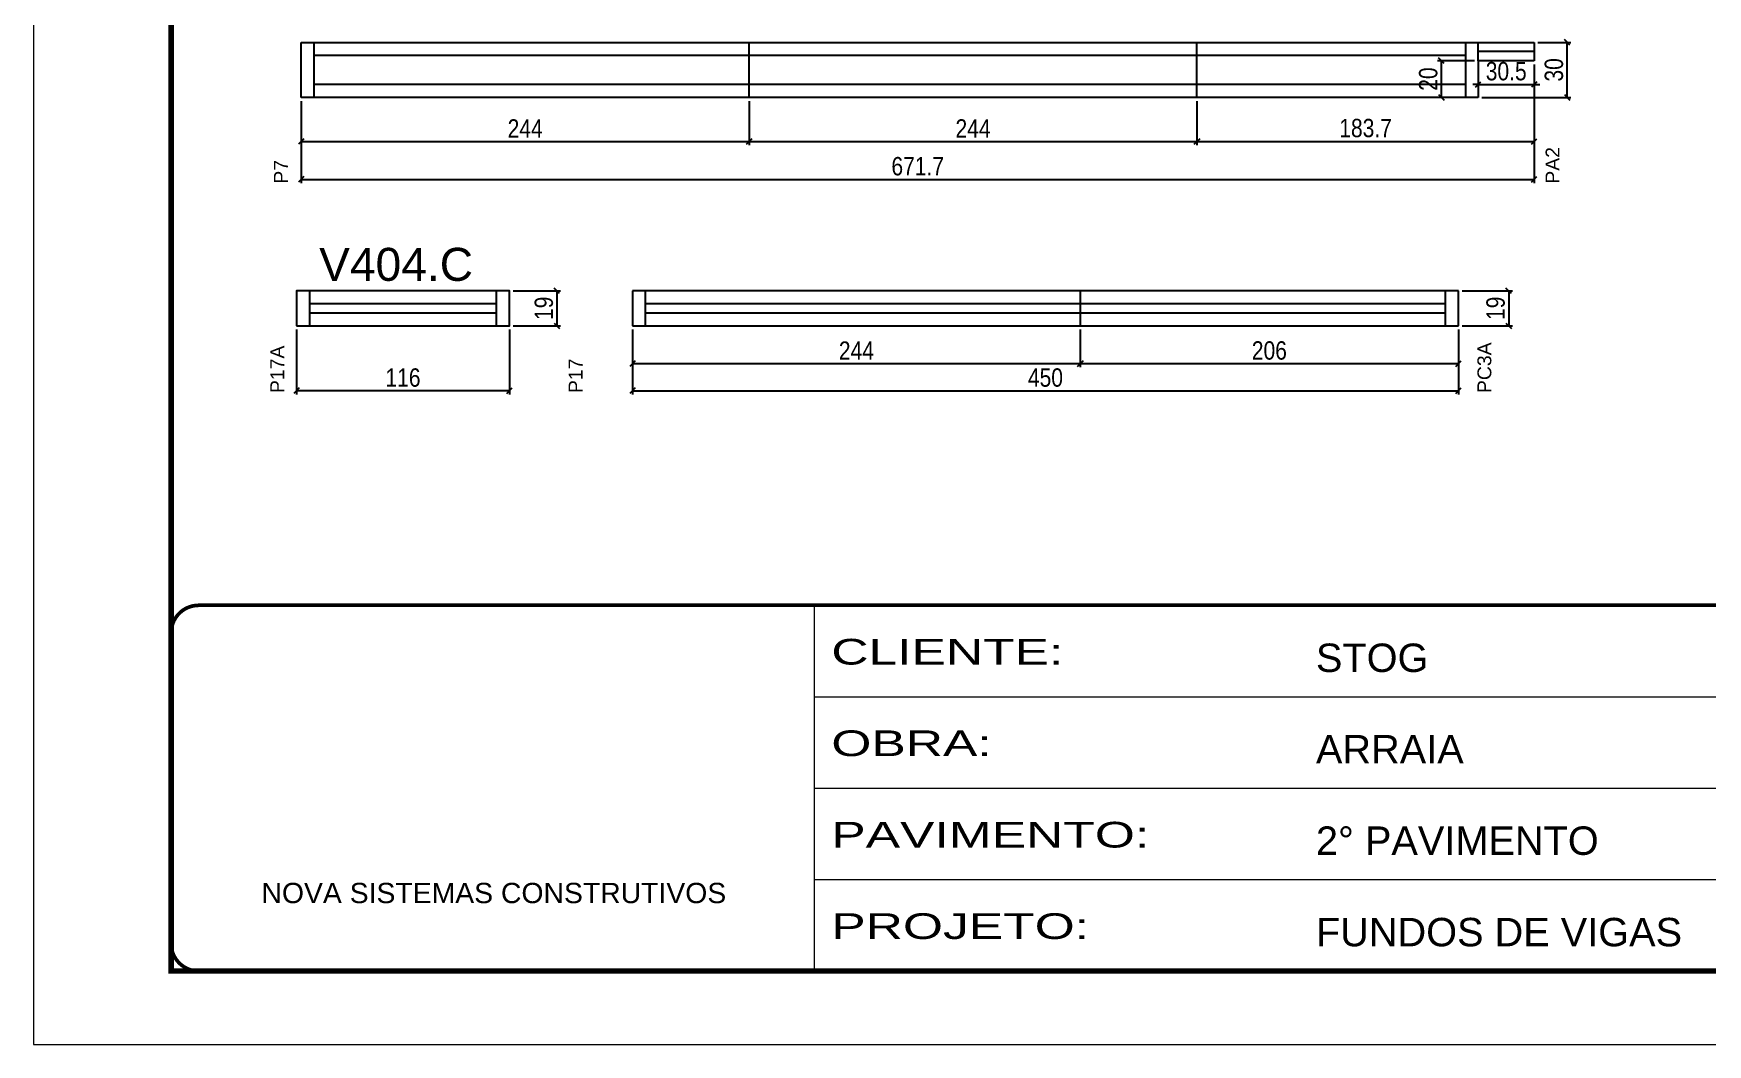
# Model space of a CAD drawing. Extents: x -3394 to 16474, y 3662 to 14397.
# Drawn here: x 5857 to 6769, y 12198 to 12749 of the extents above; entities that cross this region are included whole.
import ezdxf

# ---------------------------------------------------------------- set-up
doc = ezdxf.new("R2010")
doc.units = 0
doc.linetypes.add('CONTINUO', pattern=[0])
doc.linetypes.add('DASHED', pattern=[0.75, 0.5, -0.25])
doc.layers.get('0').update_dxf_attribs({"linetype": 'CONTINUOUS'})
doc.layers.get('Defpoints').update_dxf_attribs({"linetype": 'CONTINUOUS'})
for name, color, linetype in [('COTA', 241, 'CONTINUOUS'), ('NOMENCLATURA', 7, 'CONTINUOUS'), ('Painéis', 200, 'CONTINUOUS'), ('SARR_2.2x7', 40, 'CONTINUOUS'), ('SARR_EDITAR', 141, 'CONTINUOUS')]:
    doc.layers.add(name, color=color, linetype=linetype)
doc.layers.add('Folhas', color=255, linetype='CONTINUOUS', lineweight=9)
doc.layers.add('SARRAFO DE PRESSAO', color=251, linetype='DASHED', lineweight=9)
doc.styles.add('ARIAL', font='arial.ttf')
doc.styles.add('COTA TECNICA', font='techl___.ttf', dxfattribs={"height": 10})
doc.styles.add('Tecnologia', font='')
doc.styles.get('Tecnologia').set_extended_font_data('Forgotten Futurist')
doc.dimstyles.new('PAINEL', dxfattribs={"dimtxt": 10, "dimasz": 3, "dimexe": 3, "dimexo": 3, "dimgap": 3, "dimtad": 1, "dimdec": 1, "dimzin": 12, "dimdsep": 46, "dimtxsty": 'COTA TECNICA', "dimblk1": 'OBLIQUE', "dimblk2": 'OBLIQUE', "dimsah": 1, "dimcen": 0.9, "dimclrd": 4, "dimclre": 4, "dimclrt": 240, "dimadec": 1, "dimazin": 3, "dimtfac": 1, "dimtdec": 1, "dimtmove": 0, "dimatfit": 3, "dimfxl": 1, "dimtolj": 1, "dimtzin": 12, "dimarcsym": 0})

# ---------------------------------------------------------------- blocks, each defined once
blk = doc.blocks.new('9999999999')
at = {"color": 30, "linetype": 'CONTINUO'}
for p, q in [((98564.56, 34230.21), (98564.56, 34429.45)), ((98564.56, 34379.64), (99583.98, 34379.64)), ((98564.56, 34329.83), (99487.98, 34329.83)), ((98564.56, 34280.02), (99487.98, 34280.02))]:
    blk.add_line(p, q, dxfattribs=at)
at = {"color": 30, "linetype": 'CONTINUO', "const_width": 2}
blk.add_lwpolyline([(99583.98, 34230.21), (99583.98, 34414.45, 0.414214), (99568.98, 34429.45), (98228.98, 34429.45, 0.414214), (98213.98, 34414.45), (98213.98, 34245.21, 0.414214), (98228.98, 34230.21), (99583.98, 34230.21)], format="xyb", dxfattribs=at)
at = {"layer": 'Folhas'}
blk.add_lwpolyline([(98138.98, 34190.21), (99623.98, 34190.21), (99623.98, 35240.21), (98138.98, 35240.21)], close=True, dxfattribs=at)
at = {"layer": 'Folhas', "color": 30, "const_width": 3}
blk.add_lwpolyline([(98213.98, 34230.21), (99583.98, 34230.21), (99583.98, 35200.21), (98213.98, 35200.21)], close=True, dxfattribs=at)
at = {"color": 7, "linetype": 'Continuous', "ltscale": 5, "style": 'ARIAL'}
for s, height, p in [('STOG', 15.483, (98837.68, 34393.13)), ('ARRAIA', 15.483, (98837.68, 34343.32)), ('2° PAVIMENTO', 15.4829, (98837.68, 34293.51)), ('NOVA SISTEMAS CONSTRUTIVOS', 11.0592, (98263.19, 34267.21)), ('FUNDOS DE VIGAS', 15.4829, (98837.68, 34243.7))]:
    blk.add_text(s, height=height, dxfattribs=at).set_placement(p)
at = {"layer": 'Folhas', "color": 7, "style": 'Tecnologia', "width": 1.5}
for s, p in [('CLIENTE:', (98573.65, 34397.17)), ('OBRA:', (98573.65, 34347.31)), ('PAVIMENTO:', (98573.65, 34297.5)), ('PROJETO:', (98573.65, 34247.69))]:
    blk.add_text(s, height=14, dxfattribs=at).set_placement(p)
blk = doc.blocks.new('_Oblique')
at = {"color": 0, "linetype": 'ByBlock', "lineweight": -2}
blk.add_line((-0.5, -0.5), (0.5, 0.5), dxfattribs=at)
blk = doc.blocks.new('*D37')
at = {"layer": 'COTA', "color": 4, "linetype": 'Continuous', "lineweight": -2, "transparency": 16777216}
for p, q in [((6003.09, 12711.88), (6003.09, 12687.9)), ((6247.09, 12711.88), (6247.09, 12687.9)), ((6003.09, 12689.9), (6247.09, 12689.9))]:
    blk.add_line(p, q, dxfattribs=at)
at = {"layer": 'Defpoints', "color": 0, "linetype": 'Continuous', "transparency": 16777216}
for p in [(6003.09, 12713.88), (6247.09, 12713.88), (6247.09, 12689.9)]:
    blk.add_point(p, dxfattribs=at)
at = {"layer": 'COTA', "color": 4, "linetype": 'Continuous', "lineweight": -2, "transparency": 16777216, "xscale": 3, "yscale": 3, "zscale": 3, "rotation": 180}
blk.add_blockref('_Oblique', (6003.09, 12689.9), dxfattribs=at)
at = {"layer": 'COTA', "color": 4, "linetype": 'Continuous', "lineweight": -2, "transparency": 16777216, "xscale": 3, "yscale": 3, "zscale": 3}
blk.add_blockref('_Oblique', (6247.09, 12689.9), dxfattribs=at)
at = {"layer": 'COTA', "color": 240, "linetype": 'Continuous', "transparency": 16777216, "insert": (6125.09, 12696.97), "char_height": 10, "attachment_point": 5, "style": 'COTA TECNICA'}
blk.add_mtext('\\A1;244', dxfattribs=at)
blk = doc.blocks.new('*D38')
at = {"layer": 'COTA', "color": 4, "linetype": 'Continuous', "lineweight": -2, "transparency": 16777216}
for p, q in [((6247.09, 12711.88), (6247.09, 12687.9)), ((6491.09, 12711.88), (6491.09, 12687.9)), ((6247.09, 12689.9), (6491.09, 12689.9))]:
    blk.add_line(p, q, dxfattribs=at)
at = {"layer": 'Defpoints', "color": 0, "linetype": 'Continuous', "transparency": 16777216}
for p in [(6247.09, 12713.88), (6491.09, 12713.88), (6491.09, 12689.9)]:
    blk.add_point(p, dxfattribs=at)
at = {"layer": 'COTA', "color": 4, "linetype": 'Continuous', "lineweight": -2, "transparency": 16777216, "xscale": 3, "yscale": 3, "zscale": 3, "rotation": 180}
blk.add_blockref('_Oblique', (6247.09, 12689.9), dxfattribs=at)
at = {"layer": 'COTA', "color": 4, "linetype": 'Continuous', "lineweight": -2, "transparency": 16777216, "xscale": 3, "yscale": 3, "zscale": 3}
blk.add_blockref('_Oblique', (6491.09, 12689.9), dxfattribs=at)
at = {"layer": 'COTA', "color": 240, "linetype": 'Continuous', "transparency": 16777216, "insert": (6369.09, 12696.97), "char_height": 10, "attachment_point": 5, "style": 'COTA TECNICA'}
blk.add_mtext('\\A1;244', dxfattribs=at)
blk = doc.blocks.new('*D39')
at = {"layer": 'COTA', "color": 4, "linetype": 'Continuous', "lineweight": -2, "transparency": 16777216}
for p, q in [((6674.82, 12731.88), (6674.82, 12687.9)), ((6491.09, 12711.88), (6491.09, 12687.9)), ((6491.09, 12689.9), (6674.82, 12689.9))]:
    blk.add_line(p, q, dxfattribs=at)
at = {"layer": 'Defpoints', "color": 0, "linetype": 'Continuous', "transparency": 16777216}
for p in [(6674.82, 12733.88), (6491.09, 12713.88), (6674.82, 12689.9)]:
    blk.add_point(p, dxfattribs=at)
at = {"layer": 'COTA', "color": 4, "linetype": 'Continuous', "lineweight": -2, "transparency": 16777216, "xscale": 3, "yscale": 3, "zscale": 3, "rotation": 180}
blk.add_blockref('_Oblique', (6491.09, 12689.9), dxfattribs=at)
at = {"layer": 'COTA', "color": 4, "linetype": 'Continuous', "lineweight": -2, "transparency": 16777216, "xscale": 3, "yscale": 3, "zscale": 3}
blk.add_blockref('_Oblique', (6674.82, 12689.9), dxfattribs=at)
at = {"layer": 'COTA', "color": 240, "linetype": 'Continuous', "transparency": 16777216, "insert": (6582.96, 12697.14), "char_height": 10, "attachment_point": 5, "style": 'COTA TECNICA'}
blk.add_mtext('\\A1;183.7', dxfattribs=at)
blk = doc.blocks.new('*D40')
at = {"layer": 'COTA', "color": 4, "linetype": 'Continuous', "lineweight": -2, "transparency": 16777216}
for p, q in [((6674.82, 12731.88), (6674.82, 12667.25)), ((6003.09, 12711.88), (6003.09, 12667.25)), ((6003.09, 12669.25), (6674.82, 12669.25))]:
    blk.add_line(p, q, dxfattribs=at)
at = {"layer": 'Defpoints', "color": 0, "linetype": 'Continuous', "transparency": 16777216}
for p in [(6674.82, 12733.88), (6003.09, 12713.88), (6674.82, 12669.25)]:
    blk.add_point(p, dxfattribs=at)
at = {"layer": 'COTA', "color": 4, "linetype": 'Continuous', "lineweight": -2, "transparency": 16777216, "xscale": 3, "yscale": 3, "zscale": 3, "rotation": 180}
blk.add_blockref('_Oblique', (6003.09, 12669.25), dxfattribs=at)
at = {"layer": 'COTA', "color": 4, "linetype": 'Continuous', "lineweight": -2, "transparency": 16777216, "xscale": 3, "yscale": 3, "zscale": 3}
blk.add_blockref('_Oblique', (6674.82, 12669.25), dxfattribs=at)
at = {"layer": 'COTA', "color": 240, "linetype": 'Continuous', "transparency": 16777216, "insert": (6338.96, 12676.35), "char_height": 10, "attachment_point": 5, "style": 'COTA TECNICA'}
blk.add_mtext('\\A1;671.7', dxfattribs=at)
blk = doc.blocks.new('*D41')
at = {"layer": 'COTA', "color": 4, "linetype": 'Continuous', "lineweight": -2, "transparency": 16777216}
for p, q in [((6676.82, 12743.88), (6694.81, 12743.88)), ((6692.81, 12713.88), (6692.81, 12743.88)), ((6646.32, 12713.88), (6694.81, 12713.88))]:
    blk.add_line(p, q, dxfattribs=at)
at = {"layer": 'Defpoints', "color": 0, "linetype": 'Continuous', "transparency": 16777216}
for p in [(6674.82, 12743.88), (6692.81, 12743.88), (6644.32, 12713.88)]:
    blk.add_point(p, dxfattribs=at)
at = {"layer": 'COTA', "color": 4, "linetype": 'Continuous', "lineweight": -2, "transparency": 16777216, "xscale": 3, "yscale": 3, "zscale": 3}
for p, rotation in [((6692.81, 12743.88), 90), ((6692.81, 12713.88), 270)]:
    blk.add_blockref('_Oblique', p, dxfattribs=dict(at, rotation=rotation))
at = {"layer": 'COTA', "color": 240, "linetype": 'Continuous', "transparency": 16777216, "insert": (6685.59, 12728.88), "char_height": 10, "attachment_point": 5, "rotation": 90, "style": 'COTA TECNICA'}
blk.add_mtext('\\A1;30', dxfattribs=at)
blk = doc.blocks.new('*D42')
at = {"layer": 'COTA', "color": 4, "linetype": 'Continuous', "lineweight": -2, "transparency": 16777216}
for p, q in [((6644.32, 12731.88), (6644.32, 12718.89)), ((6674.82, 12731.88), (6674.82, 12718.89)), ((6644.32, 12720.89), (6641.32, 12720.89)), ((6644.32, 12720.89), (6674.82, 12720.89)), ((6674.82, 12720.89), (6677.82, 12720.89))]:
    blk.add_line(p, q, dxfattribs=at)
at = {"layer": 'Defpoints', "color": 0, "linetype": 'Continuous', "transparency": 16777216}
for p in [(6644.32, 12733.88), (6674.82, 12733.88), (6674.82, 12720.89)]:
    blk.add_point(p, dxfattribs=at)
at = {"layer": 'COTA', "color": 4, "linetype": 'Continuous', "lineweight": -2, "transparency": 16777216, "xscale": 3, "yscale": 3, "zscale": 3}
blk.add_blockref('_Oblique', (6644.32, 12720.89), dxfattribs=at)
at = {"layer": 'COTA', "color": 4, "linetype": 'Continuous', "lineweight": -2, "transparency": 16777216, "xscale": 3, "yscale": 3, "zscale": 3, "rotation": 180}
blk.add_blockref('_Oblique', (6674.82, 12720.89), dxfattribs=at)
at = {"layer": 'COTA', "color": 240, "linetype": 'Continuous', "transparency": 16777216, "insert": (6659.57, 12728.11), "char_height": 10, "attachment_point": 5, "style": 'COTA TECNICA'}
blk.add_mtext('\\A1;30.5', dxfattribs=at)
blk = doc.blocks.new('*D43')
at = {"layer": 'COTA', "color": 4, "linetype": 'Continuous', "lineweight": -2, "transparency": 16777216}
for p, q in [((6642.32, 12733.88), (6622.22, 12733.88)), ((6624.22, 12733.88), (6624.22, 12713.88)), ((6642.32, 12713.88), (6622.22, 12713.88))]:
    blk.add_line(p, q, dxfattribs=at)
at = {"layer": 'Defpoints', "color": 0, "linetype": 'Continuous', "transparency": 16777216}
for p in [(6644.32, 12733.88), (6624.22, 12713.88), (6644.32, 12713.88)]:
    blk.add_point(p, dxfattribs=at)
at = {"layer": 'COTA', "color": 4, "linetype": 'Continuous', "lineweight": -2, "transparency": 16777216, "xscale": 3, "yscale": 3, "zscale": 3}
for p, rotation in [((6624.22, 12733.88), 90), ((6624.22, 12713.88), 270)]:
    blk.add_blockref('_Oblique', p, dxfattribs=dict(at, rotation=rotation))
at = {"layer": 'COTA', "color": 240, "linetype": 'Continuous', "transparency": 16777216, "insert": (6617.12, 12723.88), "char_height": 10, "attachment_point": 5, "rotation": 90, "style": 'COTA TECNICA'}
blk.add_mtext('\\A1;20', dxfattribs=at)
blk = doc.blocks.new('*D44')
at = {"layer": 'COTA', "color": 4, "linetype": 'Continuous', "lineweight": -2, "transparency": 16777216}
for p, q in [((6118.51, 12608.5), (6144.38, 12608.5)), ((6142.38, 12608.5), (6142.38, 12589.5)), ((6118.51, 12589.5), (6144.38, 12589.5))]:
    blk.add_line(p, q, dxfattribs=at)
at = {"layer": 'Defpoints', "color": 0, "linetype": 'Continuous', "transparency": 16777216}
for p in [(6116.51, 12608.5), (6116.51, 12589.5), (6142.38, 12589.5)]:
    blk.add_point(p, dxfattribs=at)
at = {"layer": 'COTA', "color": 4, "linetype": 'Continuous', "lineweight": -2, "transparency": 16777216, "xscale": 3, "yscale": 3, "zscale": 3}
for p, rotation in [((6142.38, 12608.5), 90), ((6142.38, 12589.5), 270)]:
    blk.add_blockref('_Oblique', p, dxfattribs=dict(at, rotation=rotation))
at = {"layer": 'COTA', "color": 240, "linetype": 'Continuous', "transparency": 16777216, "insert": (6135.29, 12599), "char_height": 10, "attachment_point": 5, "rotation": 90, "style": 'COTA TECNICA'}
blk.add_mtext('\\A1;19', dxfattribs=at)
blk = doc.blocks.new('*D45')
at = {"layer": 'COTA', "color": 4, "linetype": 'Continuous', "lineweight": -2, "transparency": 16777216}
for p, q in [((6000.54, 12587.5), (6000.54, 12552.12)), ((6116.51, 12587.5), (6116.51, 12552.12)), ((6116.51, 12554.12), (6000.54, 12554.12))]:
    blk.add_line(p, q, dxfattribs=at)
at = {"layer": 'Defpoints', "color": 0, "linetype": 'Continuous', "transparency": 16777216}
for p in [(6000.54, 12589.5), (6116.51, 12589.5), (6000.54, 12554.12)]:
    blk.add_point(p, dxfattribs=at)
at = {"layer": 'COTA', "color": 4, "linetype": 'Continuous', "lineweight": -2, "transparency": 16777216, "xscale": 3, "yscale": 3, "zscale": 3, "rotation": 180}
blk.add_blockref('_Oblique', (6000.54, 12554.12), dxfattribs=at)
at = {"layer": 'COTA', "color": 4, "linetype": 'Continuous', "lineweight": -2, "transparency": 16777216, "xscale": 3, "yscale": 3, "zscale": 3}
blk.add_blockref('_Oblique', (6116.51, 12554.12), dxfattribs=at)
at = {"layer": 'COTA', "color": 240, "linetype": 'Continuous', "transparency": 16777216, "insert": (6058.53, 12561.22), "char_height": 10, "attachment_point": 5, "style": 'COTA TECNICA'}
blk.add_mtext('\\A1;116', dxfattribs=at)
blk = doc.blocks.new('*D46')
at = {"layer": 'COTA', "color": 4, "linetype": 'Continuous', "lineweight": -2, "transparency": 16777216}
for p, q in [((6183.54, 12587.5), (6183.54, 12566.87)), ((6427.54, 12587.5), (6427.54, 12566.87)), ((6183.54, 12568.87), (6427.54, 12568.87))]:
    blk.add_line(p, q, dxfattribs=at)
at = {"layer": 'Defpoints', "color": 0, "linetype": 'Continuous', "transparency": 16777216}
for p in [(6183.54, 12589.5), (6427.54, 12589.5), (6427.54, 12568.87)]:
    blk.add_point(p, dxfattribs=at)
at = {"layer": 'COTA', "color": 4, "linetype": 'Continuous', "lineweight": -2, "transparency": 16777216, "xscale": 3, "yscale": 3, "zscale": 3, "rotation": 180}
blk.add_blockref('_Oblique', (6183.54, 12568.87), dxfattribs=at)
at = {"layer": 'COTA', "color": 4, "linetype": 'Continuous', "lineweight": -2, "transparency": 16777216, "xscale": 3, "yscale": 3, "zscale": 3}
blk.add_blockref('_Oblique', (6427.54, 12568.87), dxfattribs=at)
at = {"layer": 'COTA', "color": 240, "linetype": 'Continuous', "transparency": 16777216, "insert": (6305.54, 12575.95), "char_height": 10, "attachment_point": 5, "style": 'COTA TECNICA'}
blk.add_mtext('\\A1;244', dxfattribs=at)
blk = doc.blocks.new('*D47')
at = {"layer": 'COTA', "color": 4, "linetype": 'Continuous', "lineweight": -2, "transparency": 16777216}
for p, q in [((6427.54, 12587.5), (6427.54, 12566.87)), ((6633.54, 12587.5), (6633.54, 12566.87)), ((6427.54, 12568.87), (6633.54, 12568.87))]:
    blk.add_line(p, q, dxfattribs=at)
at = {"layer": 'Defpoints', "color": 0, "linetype": 'Continuous', "transparency": 16777216}
for p in [(6427.54, 12589.5), (6633.54, 12589.5), (6633.54, 12568.87)]:
    blk.add_point(p, dxfattribs=at)
at = {"layer": 'COTA', "color": 4, "linetype": 'Continuous', "lineweight": -2, "transparency": 16777216, "xscale": 3, "yscale": 3, "zscale": 3, "rotation": 180}
blk.add_blockref('_Oblique', (6427.54, 12568.87), dxfattribs=at)
at = {"layer": 'COTA', "color": 4, "linetype": 'Continuous', "lineweight": -2, "transparency": 16777216, "xscale": 3, "yscale": 3, "zscale": 3}
blk.add_blockref('_Oblique', (6633.54, 12568.87), dxfattribs=at)
at = {"layer": 'COTA', "color": 240, "linetype": 'Continuous', "transparency": 16777216, "insert": (6530.54, 12575.97), "char_height": 10, "attachment_point": 5, "style": 'COTA TECNICA'}
blk.add_mtext('\\A1;206', dxfattribs=at)
blk = doc.blocks.new('*D48')
at = {"layer": 'COTA', "color": 4, "linetype": 'Continuous', "lineweight": -2, "transparency": 16777216}
for p, q in [((6183.54, 12587.5), (6183.54, 12552.12)), ((6633.54, 12587.5), (6633.54, 12552.12)), ((6183.54, 12554.12), (6633.54, 12554.12))]:
    blk.add_line(p, q, dxfattribs=at)
at = {"layer": 'Defpoints', "color": 0, "linetype": 'Continuous', "transparency": 16777216}
for p in [(6183.54, 12589.5), (6633.54, 12589.5), (6633.54, 12554.12)]:
    blk.add_point(p, dxfattribs=at)
at = {"layer": 'COTA', "color": 4, "linetype": 'Continuous', "lineweight": -2, "transparency": 16777216, "xscale": 3, "yscale": 3, "zscale": 3, "rotation": 180}
blk.add_blockref('_Oblique', (6183.54, 12554.12), dxfattribs=at)
at = {"layer": 'COTA', "color": 4, "linetype": 'Continuous', "lineweight": -2, "transparency": 16777216, "xscale": 3, "yscale": 3, "zscale": 3}
blk.add_blockref('_Oblique', (6633.54, 12554.12), dxfattribs=at)
at = {"layer": 'COTA', "color": 240, "linetype": 'Continuous', "transparency": 16777216, "insert": (6408.54, 12561.23), "char_height": 10, "attachment_point": 5, "style": 'COTA TECNICA'}
blk.add_mtext('\\A1;450', dxfattribs=at)
blk = doc.blocks.new('*D61')
at = {"layer": 'COTA', "color": 4, "linetype": 'Continuous', "lineweight": -2, "transparency": 16777216}
for p, q in [((6635.54, 12608.5), (6662.91, 12608.5)), ((6660.91, 12608.5), (6660.91, 12589.5)), ((6635.54, 12589.5), (6662.91, 12589.5))]:
    blk.add_line(p, q, dxfattribs=at)
at = {"layer": 'Defpoints', "color": 0, "linetype": 'Continuous', "transparency": 16777216}
for p in [(6633.54, 12608.5), (6633.54, 12589.5), (6660.91, 12589.5)]:
    blk.add_point(p, dxfattribs=at)
at = {"layer": 'COTA', "color": 4, "linetype": 'Continuous', "lineweight": -2, "transparency": 16777216, "xscale": 3, "yscale": 3, "zscale": 3}
for p, rotation in [((6660.91, 12608.5), 90), ((6660.91, 12589.5), 270)]:
    blk.add_blockref('_Oblique', p, dxfattribs=dict(at, rotation=rotation))
at = {"layer": 'COTA', "color": 240, "linetype": 'Continuous', "transparency": 16777216, "insert": (6653.82, 12599), "char_height": 10, "attachment_point": 5, "rotation": 90, "style": 'COTA TECNICA'}
blk.add_mtext('\\A1;19', dxfattribs=at)

msp = doc.modelspace()

# ---------------------------------------------------------------- linework, layer by layer
at = {"layer": 'Painéis', "linetype": 'Continuous'}
for p, q in [((6003.09, 12713.88), (6003.09, 12743.88)), ((6003.09, 12743.88), (6674.82, 12743.88)), ((6247.09, 12713.88), (6247.09, 12743.88)), ((6491.09, 12713.88), (6491.09, 12743.88)), ((6674.82, 12743.88), (6674.82, 12733.88)), ((6644.32, 12733.88), (6644.32, 12713.88)), ((6674.82, 12733.88), (6644.32, 12733.88)), ((6674.75, 12736.88), (6674.82, 12736.88)), ((6644.32, 12713.88), (6003.09, 12713.88)), ((6633.54, 12608.5), (6183.54, 12608.5)), ((6183.54, 12608.5), (6183.54, 12589.5)), ((6427.54, 12608.5), (6427.54, 12589.5)), ((6633.54, 12589.5), (6633.54, 12608.5)), ((6183.54, 12589.5), (6633.54, 12589.5))]:
    msp.add_line(p, q, dxfattribs=at)
msp.add_lwpolyline([(6000.54, 12589.5), (6116.51, 12589.5), (6116.51, 12608.5), (6000.54, 12608.5)], close=True, dxfattribs=at)
at = {"layer": 'SARR_2.2x7', "ltscale": 25}
for p, q in [((6010.09, 12713.88), (6010.09, 12743.88)), ((6637.32, 12743.88), (6637.32, 12713.88)), ((6644.32, 12733.88), (6644.32, 12743.88)), ((6010.09, 12736.88), (6247.09, 12736.88)), ((6247.09, 12736.88), (6491.09, 12736.88)), ((6491.09, 12736.88), (6637.25, 12736.88)), ((6247.09, 12720.88), (6010.09, 12720.88)), ((6491.09, 12720.88), (6247.09, 12720.88)), ((6637.32, 12720.88), (6491.09, 12720.88)), ((6007.54, 12608.5), (6007.54, 12589.5)), ((6109.51, 12589.5), (6109.51, 12608.5)), ((6190.54, 12608.5), (6190.54, 12589.5)), ((6626.54, 12589.5), (6626.54, 12608.5)), ((6109.51, 12601.5), (6007.54, 12601.5)), ((6007.54, 12596.5), (6109.51, 12596.5)), ((6427.54, 12601.5), (6190.54, 12601.5)), ((6190.54, 12596.5), (6427.54, 12596.5)), ((6626.54, 12601.5), (6427.54, 12601.5)), ((6427.54, 12596.5), (6626.54, 12596.5))]:
    msp.add_line(p, q, dxfattribs=at)
at = {"layer": 'SARR_EDITAR', "linetype": 'Continuous'}
msp.add_line((6674.82, 12738.88), (6644.32, 12738.88), dxfattribs=at)

# ---------------------------------------------------------------- block references
at = {"layer": 'SARRAFO DE PRESSAO', "color": 6, "linetype": 'ByBlock'}
msp.add_blockref('9999999999', (-92281.77, -21992.23), dxfattribs=at)

# ---------------------------------------------------------------- texts
at = {"layer": 'NOMENCLATURA', "linetype": 'Continuous', "style": 'ARIAL'}
for s, p in [('P7', (5995.79, 12666.87)), ('PA2', (6688.6, 12666.87)), ('P17A', (5993.81, 12552.83)), ('PC3A', (6651.46, 12552.83)), ('P17', (6156.33, 12552.83))]:
    msp.add_text(s, height=7.567, rotation=90, dxfattribs=at).set_placement(p)
msp.add_text('V404.C', height=18, dxfattribs=at).set_placement((6012.83, 12613.94))

# ---------------------------------------------------------------- dimensions: what is measured, and where the dimension line sits
at = {"layer": 'COTA', "linetype": 'Continuous'}
for base, p1, p2, picture, middle in [((6692.81, 12743.88), (6644.32, 12713.88), (6674.82, 12743.88), '*D41', (6685.59, 12728.88)), ((6624.22, 12713.88), (6644.32, 12733.88), (6644.32, 12713.88), '*D43', (6617.12, 12723.88)), ((6142.38, 12589.5), (6116.51, 12608.5), (6116.51, 12589.5), '*D44', (6135.29, 12599)), ((6660.91, 12589.5), (6633.54, 12608.5), (6633.54, 12589.5), '*D61', (6653.82, 12599))]:
    dim = msp.add_linear_dim(base=base, p1=p1, p2=p2, angle=90, dimstyle='PAINEL', override={"dimexe": 2, "dimexo": 2, "dimgap": 2, "dimadec": 8, "dimtix": 1, "dimatfit": 2, "dimldrblk": 'Oblique'}, dxfattribs=at)
    dim.commit()
    dim.dimension.update_dxf_attribs({"geometry": picture, "text_midpoint": middle})
for base, p1, p2, override, picture, middle in [((6674.82, 12669.25), (6003.09, 12713.88), (6674.82, 12733.88), {"dimexe": 2, "dimexo": 2, "dimgap": 2, "dimadec": 8, "dimtix": 1, "dimatfit": 2, "dimldrblk": 'Oblique'}, '*D40', (6338.96, 12676.35)), ((6674.82, 12689.9), (6491.09, 12713.88), (6674.82, 12733.88), {"dimexe": 2, "dimexo": 2, "dimgap": 2, "dimadec": 8, "dimtix": 1, "dimatfit": 2, "dimldrblk": 'Oblique'}, '*D39', (6582.96, 12697.14)), ((6674.82, 12720.89), (6644.32, 12733.88), (6674.82, 12733.88), {"dimexe": 2, "dimexo": 2, "dimgap": 2, "dimadec": 8, "dimtix": 1, "dimatfit": 2, "dimldrblk": 'Oblique'}, '*D42', (6659.57, 12728.11)), ((6247.09, 12689.9), (6003.09, 12713.88), (6247.09, 12713.88), {"dimexe": 2, "dimexo": 2, "dimgap": 2, "dimadec": 8, "dimtix": 1, "dimatfit": 2, "dimldrblk": 'Oblique'}, '*D37', (6125.09, 12696.97)), ((6491.09, 12689.9), (6247.09, 12713.88), (6491.09, 12713.88), {"dimexe": 2, "dimexo": 2, "dimgap": 2, "dimadec": 8, "dimtix": 1, "dimatfit": 2, "dimldrblk": 'Oblique'}, '*D38', (6369.09, 12696.97)), ((6000.54, 12554.12), (6116.51, 12589.5), (6000.54, 12589.5), {"dimexe": 2, "dimexo": 2, "dimgap": 2, "dimadec": 8, "dimtix": 1, "dimatfit": 2, "dimldrblk": 'Oblique'}, '*D45', (6058.53, 12561.22)), ((6427.54, 12568.87), (6183.54, 12589.5), (6427.54, 12589.5), {"dimexe": 2, "dimexo": 2, "dimgap": 2, "dimadec": 8, "dimtix": 1, "dimatfit": 2, "dimldrblk": 'Oblique'}, '*D46', (6305.54, 12575.95)), ((6633.54, 12554.12), (6183.54, 12589.5), (6633.54, 12589.5), {"dimexe": 2, "dimexo": 2, "dimgap": 2, "dimadec": 8, "dimtix": 1, "dimtmove": 1, "dimatfit": 2, "dimldrblk": 'Oblique'}, '*D48', (6408.54, 12561.23)), ((6633.54, 12568.87), (6427.54, 12589.5), (6633.54, 12589.5), {"dimexe": 2, "dimexo": 2, "dimgap": 2, "dimadec": 8, "dimtix": 1, "dimtmove": 1, "dimatfit": 2, "dimldrblk": 'Oblique'}, '*D47', (6530.54, 12575.97))]:
    dim = msp.add_linear_dim(base=base, p1=p1, p2=p2, dimstyle='PAINEL', override=override, dxfattribs=at)
    dim.commit()
    dim.dimension.update_dxf_attribs({"geometry": picture, "text_midpoint": middle})

doc.saveas('drawing.dxf')
